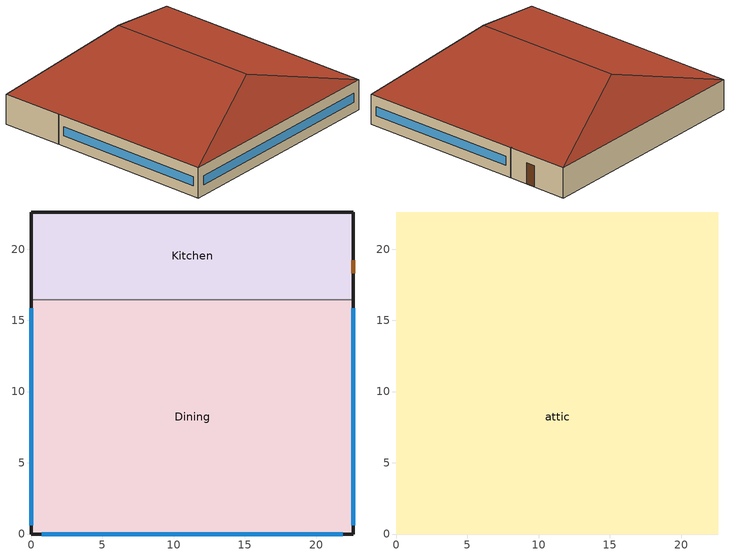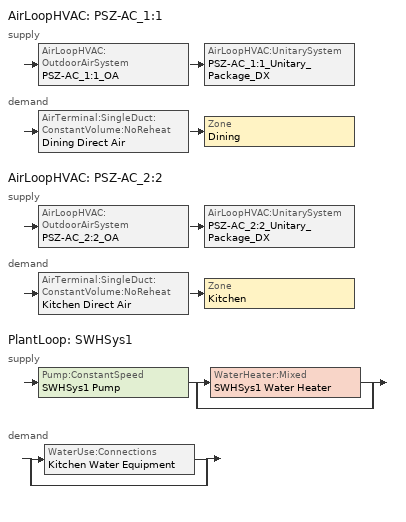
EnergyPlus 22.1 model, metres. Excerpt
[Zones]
Dining
 floor ground (Dining_Floor_Ffactor): 22.61,16.44 22.61,0 0,0 0,16.44 z0
 wall outside (nonres_ext_wall_grd): 0,16.44 0,0 22.61,0 22.61,16.44 z0:3.05
 wall to Kitchen (int_wall): 22.61,16.44 0,16.44 z0:3.05
 window (NonresWindow_U_0.362_SHGC_East_0.379): 22.61,0.6 22.61,15.84 z1.07:1.98
 window (NonresWindow_U_0.362_SHGC_South_0.379): 0.75,0 21.86,0 z1.07:1.98
 window (NonresWindow_U_0.362_SHGC_West_0.379): 0,15.84 0,0.6 z1.07:1.98
Kitchen
 floor ground (Kitchen_Floor_Ffactor): 22.61,22.61 22.61,16.44 0,16.44 0,22.61 z0
 wall outside (nonres_ext_wall_grd): 22.61,16.44 22.61,22.61 0,22.61 0,16.44 z0:3.05
 door (Swinging Door_con): 22.61,18.29 22.61,19.21 z0:2.13
attic
 floor to Dining (nonres_roof_floor): 0,0 0,16.44 22.61,16.44 22.61,0 z3.05
 floor to Kitchen (nonres_roof_floor): 22.61,22.61 22.61,16.44 0,16.44 0,22.61 z3.05
 roof outside (AtticRoofDeck): 0,0,3.05 22.61,0,3.05 11.3,3.77,6.82; 22.61,22.61,3.05 0,22.61,3.05 11.3,18.84,6.82; 0,22.61,3.05 0,0,3.05 11.3,3.77,6.82 11.3,18.84,6.82; 22.61,0,3.05 22.61,22.61,3.05 11.3,18.84,6.82 11.3,3.77,6.82
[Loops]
AirLoopHVAC 'PSZ-AC_1:1'
 supply: AirLoopHVAC:OutdoorAirSystem 'PSZ-AC_1:1_OA' > AirLoopHVAC:UnitarySystem 'PSZ-AC_1:1_Unitary_Package_DX'
 demand: AirTerminal:SingleDuct:ConstantVolume:NoReheat 'Dining Direct Air' > Zone 'Dining'
AirLoopHVAC 'PSZ-AC_2:2'
 supply: AirLoopHVAC:OutdoorAirSystem 'PSZ-AC_2:2_OA' > AirLoopHVAC:UnitarySystem 'PSZ-AC_2:2_Unitary_Package_DX'
 demand: AirTerminal:SingleDuct:ConstantVolume:NoReheat 'Kitchen Direct Air' > Zone 'Kitchen'
PlantLoop 'SWHSys1'
 supply: Pump:ConstantSpeed 'SWHSys1 Pump' > split
  | WaterHeater:Mixed 'SWHSys1 Water Heater'
  | bypass
 demand: split
  | WaterUse:Connections 'Kitchen Water Equipment'
  | bypass
[Building]
RestaurantSitDown: North Axis {deg}=0; Terrain=City; Loads Convergence Tolerance Value {W}=0.04; Temperature Convergence Tolerance Value {deltaC}=0.2; Solar Distribution=FullInteriorAndExterior; Maximum Number of Warmup Days=25; Minimum Number of Warmup Days=6
[Site:Location]
Site:Location=Denver-Aurora-Buckley.AFB_CO_USA WMO=724695; Latitude {N+ S-}=39.72; Longitude {W- E+}=-104.75; Time Zone Relative to GMT {GMT+/-}=-7; Elevation {m}=1726
[SizingPeriod:DesignDay] Day of Month=21; Dry-Bulb Temperature Range Modifier Type=DefaultMultipliers; Humidity Condition Type=Wetbulb; Barometric Pressure {Pa}=82237; Rain {Yes/No}=No; Snow on ground {Yes/No}=No; Daylight Savings Time Indicator=No
Name | Month | Day Type | Maximum Dry-Bulb Temperature {C} | Daily Dry-Bulb Temperature Range {C} | Wetbulb at Maximum Dry-Bulb {C} | Wind Speed {m/s} design conditions vs. traditional 6.71 m/s (15 mph) | Wind Direction {Degrees; N=0, S=180} | Solar Model Indicator | Clearness {0.0 to 1.1} | Wind Speed {m/s} design conditions vs. traditional 3.35 m/s (7mph) | ASHRAE Clear Sky Optical Depth for Beam Irradiance (taub) | ASHRAE Clear Sky Optical Depth for Diffuse Irradiance (taud)
Denver-Aurora-Buckley.AFB_CO_USA Ann Htg 99.6% Condns DB | 12 | WinterDesignDay | -17.9 | 0 | -17.9 | 2.5 | 180 | ASHRAEClearSky | 0
Denver-Aurora-Buckley.AFB_CO_USA Ann Clg .4% Condns DB=>MWB | 7 | SummerDesignDay | 33.9 | 14.8 | 15 |  | 30 | ASHRAETau |  | 3.6 | 0.423 | 2.02
[Site:WaterMainsTemperature]
Calculation Method=Correlation; Annual average outdoor air temperature {C}=9.95; Maximum difference in monthly average outdoor air temperatures {C}=23.7
[Site:GroundTemperature:FCfactorMethod]
January Ground Temperature {C}=7.1; February Ground Temperature {C}=3; March Ground Temperature {C}=-1; April Ground Temperature {C}=0.8; May Ground Temperature {C}=-0.2; June Ground Temperature {C}=4.8; July Ground Temperature {C}=6.1; August Ground Temperature {C}=13.7; September Ground Temperature {C}=22.2; October Ground Temperature {C}=22.7; November Ground Temperature {C}=21.7; December Ground Temperature {C}=18.5
[Material:NoMass]
Opaque Door panel_con: MediumRough, 0.475973, 0.9, 0.7, 0.7
Nonres_Roof_Insulation: MediumSmooth, 8.09839, 0.9, 0.7, 0.7
Nonres_Exterior_Wall_Insulation_grd: MediumSmooth, 1.58494, 0.9, 0.7, 0.7
[Construction]
Swinging Door_con: Opaque Door panel_con
InteriorFurnishings: Std Wood 6inch
AtticRoofDeck: F12 Asphalt shingles, G02 16mm plywood
int_wall: G01 13mm gypsum board, G01 13mm gypsum board
nonres_roof_floor: G01 16mm gypsum board, Nonres_Roof_Insulation
nonres_ext_wall_grd: F07 25mm stucco, G01 16mm gypsum board, Nonres_Exterior_Wall_Insulation_grd, G01 16mm gypsum board
NonresWindow_U_0.362_SHGC_South_0.379: Nonres Window Glazing Layer South
NonresWindow_U_0.362_SHGC_East_0.379: Nonres Window Glazing Layer East
NonresWindow_U_0.362_SHGC_West_0.379: Nonres Window Glazing Layer West
[Material]
Name | Roughness | Thickness {m} | Conductivity {W/m-K} | Density {kg/m3} | Specific Heat {J/kg-K} | Thermal Absorptance | Solar Absorptance | Visible Absorptance | Absorptance:Thermal | Absorptance:Solar | Absorptance:Visible
Std Wood 6inch | MediumSmooth | 0.15 | 0.12 | 540 | 1210 | 0.9 | 0.7 | 0.7
F07 25mm stucco | Smooth | 0.0254 | 0.72 | 1856 | 840 | 0.9 | 0.7 | 0.7
F12 Asphalt shingles | VeryRough | 0.0032 | 0.04 | 1120 | 1260 |  |  |  | 0.9 | 0.7
G01 13mm gypsum board | Smooth | 0.0127 | 0.16 | 800 | 1090 |  |  |  | 0.9 | 0.7 | 0.5
G01 16mm gypsum board | MediumSmooth | 0.0159 | 0.16 | 800 | 1090
G02 16mm plywood | Smooth | 0.0159 | 0.12 | 544 | 1210
[WindowMaterial:SimpleGlazingSystem] U-Factor {W/m2-K}=2.05553; Solar Heat Gain Coefficient=0.379; Visible Transmittance=0.4169
Nonres Window Glazing Layer South; Nonres Window Glazing Layer East; Nonres Window Glazing Layer West
[Construction:FfactorGroundFloor] F-Factor {W/m-K}=0.90012
Name | Area {m2} | PerimeterExposed {m}
Dining_Floor_Ffactor | 371.748 | 55.4941
Kitchen_Floor_Ffactor | 139.405 | 34.9407
[Zone] Type=1; Multiplier=1; Floor Area {m2}=autocalculate
Name | Ceiling Height {m} | Volume {m3} | Part of Total Floor Area
Dining | 3.0488 | 1133.39 | Yes
Kitchen | 3.0488 | 425.0187 | Yes
attic | -9999 | 856.2589 | No
[InternalMass] Construction=InteriorFurnishings
Name | Zone or ZoneList | Surface Area {m2}
Dining_InternalMass_1 | Dining | 743.4961
Kitchen_InternalMass_1 | Kitchen | 278.8105
[People] Number of People Schedule=BLDG_OCC_SCH; Fraction Radiant=0.3; Sensible Heat Fraction=AUTOCALCULATE; Activity Level Schedule=ACTIVITY_SCH; Enable ASHRAE 55 Comfort Warnings=No; Mean Radiant Temperature Calculation Type=ZoneAveraged; Work Efficiency Schedule=WORK_EFF_SCH; Clothing Insulation Calculation Method=ClothingInsulationSchedule; Clothing Insulation Schedule=CLOTHING_SCH; Air Velocity Schedule=AIR_VELO_SCH; Thermal Comfort Model 1 Type=FANGER
Name | Zone or ZoneList or Space or SpaceList | Number of People Calculation Method | Floor Area per Person {m2/person} | Number of People
Dining People | Dining | Area/Person | 1.327
Kitchen People | Kitchen | People |  | 7.5279
[Lights] Design Level Calculation Method=Watts/Area; Return Air Fraction=0; Fraction Radiant=0.7; Fraction Visible=0.2; Fraction Replaceable=1; Return Air Fraction Calculated from Plenum Temperature=No
Name | Zone or ZoneList or Space or SpaceList | Schedule | Watts per Zone Floor Area {W/m2}
Dining_Lights | Dining | ltg_sch_dining | 5.161959
Kitchen_Lights | Kitchen | ltg_sch_kitchen | 8.359092
[ElectricEquipment] Design Level Calculation Method=EquipmentLevel
Name | Zone or ZoneList or Space or SpaceList | Schedule | Design Level {W} | Fraction Latent | Fraction Radiant | Fraction Lost
Dining_MiscElec_Equip | Dining | BLDG_EQUIP_SCH | 22833.3 | 0.25 | 0.3 | 0
Kitchen_MiscElec_Equip | Kitchen | BLDG_EQUIP_SCH | 53277.7 | 0.25 | 0.3 | 0.2
Kitchen_Reach-in-Freezer | Kitchen | Always_on | 277.5 | 0 | 0.25 | 0
Kitchen_Reach-in-Refrigerator | Kitchen | Always_on | 313.3 | 0 | 0.25 | 0
[GasEquipment]
Kitchen_MiscGas_Equip: Zone or ZoneList or Space or SpaceList=Kitchen; Schedule=Rest_GAS_EQUIP_SCH; Design Level Calculation Method=EquipmentLevel; Design Level {W}=85624.8; Fraction Latent=0.1; Fraction Radiant=0.2; Fraction Lost=0.7
[Daylighting:Controls]
Dining_DaylCtrl: Zone or Space=Dining; Daylighting Method=SplitFlux; Availability Schedule=DaylightAvailSch; Lighting Control Type=Continuousoff; Minimum Input Power Fraction for Continuous or ContinuousOff Dimming Control=0.2; Minimum Light Output Fraction for Continuous or ContinuousOff Dimming Control=0.2; Number of Stepped Control Steps=3; Probability Lighting will be Reset When Needed in Manual Stepped Control=1; Glare Calculation Daylighting Reference Point=Dining_DaylRefPt1; Glare Calculation Azimuth Angle of View Direction Clockwise from Zone y-Axis {deg}=180; Maximum Allowable Discomfort Glare Index=22; Daylighting Reference Point 1=Dining_DaylRefPt1; Fraction of Lights Controlled by Reference Point 1=0.25; Illuminance Setpoint at Reference Point 1 {lux}=215; Daylighting Reference Point 2=Dining_DaylRefPt2; Fraction of Lights Controlled by Reference Point 2=0.25; Illuminance Setpoint at Reference Point 2 {lux}=215
[ZoneInfiltration:DesignFlowRate] Temperature Term Coefficient=0; Velocity Squared Term Coefficient=0
Name | Zone or ZoneList | Schedule | Design Flow Rate Calculation Method | Flow per Exterior Surface Area {m3/s-m2} | Constant Term Coefficient | Velocity Term Coefficient | Design Flow Rate {m3/s}
Dining_Infiltration | Dining | INFIL_SCH_PNNL | Flow/ExteriorWallArea | 0.00019935 | 0 | 0.224
Dining_Door_Infiltration | Dining | VESTIBULE_DOOR_INFIL_SCH | Flow/Zone |  | 1 | 0 | 0.389828
Kitchen_Infiltration | Kitchen | INFIL_SCH_PNNL | Flow/ExteriorWallArea | 0.00019935 | 0 | 0.224
attic_Infiltration | attic | ALWAYS_ON | Flow/Zone |  | 1 | 0 | 0.2378
[Exterior:Lights] Control Option=AstronomicalClock
Name | Schedule | Design Level {W}
Exterior_Lights_a | Exterior_lighting_schedule_a | 204.54
Exterior_Lights_b | Exterior_lighting_schedule_b_2016 | 1305.94
[Refrigeration:Case] Availability Schedule=ALWAYS_ON; Zone=Kitchen; Rated Ambient Temperature {C}=23.88; Rated Ambient Relative Humidity {percent}=55; Latent Case Credit Curve Type=CaseTemperatureMethod; Standard Case Lighting Power per Unit Length {W/m}=33; Case Lighting Schedule=walkin_occ_lght_SCH_2; Fraction of Lighting Energy to Case=1; Case Anti-Sweat Heater Power per Unit Length {W/m}=0; Minimum Anti-Sweat Heater Power per Unit Length {W/m}=0; Anti-Sweat Heater Control Type=None; Humidity at Zero Anti-Sweat Heater Energy {percent}=0; Case Height {m}=0; Defrost Energy Correction Curve Type=None
Name | Rated Total Cooling Capacity per Unit Length {W/m} | Rated Latent Heat Ratio | Rated Runtime Fraction | Case Length {m} | Case Operating Temperature {C} | Latent Case Credit Curve | Standard Case Fan Power per Unit Length {W/m} | Operating Case Fan Power per Unit Length {W/m} | Fraction of Anti-Sweat Heater Energy to Case | Case Defrost Power per Unit Length {W/m} | Case Defrost Type | Case Defrost Schedule | Case Defrost Drip-Down Schedule | Under Case HVAC Return Air Fraction | Refrigerated Case Restocking Schedule | Case Credit Fraction Schedule
Kitchen_Case:1_WALKINFREEZER | 688 | 0.1 | 0.4 | 2.44 | -23 | Kitchen_Case:1_WALKINFREEZERSingleShelfHorizontal_LatentEnergyMult | 21.1429 | 21.1429 | 0 | 820 | ELECTRIC | Kitchen_Case:1_WALKINFREEZER_CaseDefrost2aDaySched | Kitchen_Case:1_WALKINFREEZER_CaseDripDown2aDaySched | 0 | Kitchen_Case:1_WALKINFREEZER_WalkInStockingSched | Kitchen_Case:1_WALKINFREEZER_CaseCreditReduxSched
Kitchen_Case:2_SELFCONTAINEDDISPLAYCASE | 734 | 0.08 | 0.85 | 3.05 | 2 | Kitchen_Case:2_SELFCONTAINEDDISPLAYCASEMultiShelfVertical_LatentEnergyMult | 18.8571 | 18.8571 | 0.2 | 0 | NONE |  |  | 0.05 | Kitchen_Case:2_SELFCONTAINEDDISPLAYCASE_CaseStockingSched
[Refrigeration:CompressorRack] Heat Rejection Location=ZONE; Design Condenser Fan Power {W}=330; Condenser Type=AIRCOOLED
Name | Design Compressor Rack COP {W/W} | Compressor Rack COP Function of Temperature Curve | Condenser Fan Power Function of Temperature Curve | Refrigeration Case Name or WalkIn Name or CaseAndWalkInList
RACK1 | 2.51 | RACK1_RackCOPfTCurve | RACK1_RackCondFanCurve2 | Kitchen_Case:1_WALKINFREEZER
RACK2 | 7.29 | RACK2_RackCOPfTCurve |  | Kitchen_Case:2_SELFCONTAINEDDISPLAYCASE
[EnergyManagementSystem:Sensor]
Name | Output:Variable or Output:Meter | Output:Variable or Output:Meter Index Key
OAT_F | Site Outdoor Air Drybulb Temperature
Dining_LSr | Zone Lights Electricity Rate | Dining
Dining_Occ_Sensor | People Occupant Count | Dining People
Kitchen_LSr | Zone Lights Electricity Rate | Kitchen
Kitchen_Occ_Sensor | People Occupant Count | Kitchen People
[EnergyManagementSystem:InternalVariable] Internal Data Type=Zone Floor Area
Name | Internal Data Index Key
Dining_Area | Dining
Kitchen_Area | Kitchen
[EnergyManagementSystem:Actuator] Actuated Component Type=Lights; Actuated Component Control Type=Electricity Rate
Name | Actuated Component Unique
Dining_Light_Actuator | Dining_lights
Kitchen_Light_Actuator | Kitchen_lights
[EnergyManagementSystem:Program]
SET_Dining_Light_EMS_Program: SET Dining_LSr_IP=0.093*Dining_LSr/Dining_Area; IF (Dining_Occ_Sensor <= 0) && (Dining_LSr_IP >= 0.02); SET Dining_Light_Actuator = 0.02*Dining_Area/0.09290304; ELSE; SET Dining_Light_Actuator = NULL; ENDIF
SET_Kitchen_Light_EMS_Program: SET Kitchen_LSr_IP=0.093*Kitchen_LSr/Kitchen_Area; IF (Kitchen_Occ_Sensor <= 0) && (Kitchen_LSr_IP >= 0.02); SET Kitchen_Light_Actuator = 0.02*Kitchen_Area/0.09290304; ELSE; SET Kitchen_Light_Actuator = NULL; ENDIF
[EnergyManagementSystem:ProgramCallingManager]
SET_Dining_Light_EMS_Program_Prog_Manager: BeginTimestepBeforePredictor; SET_Dining_Light_EMS_Program
SET_Kitchen_Light_EMS_Program_Prog_Manager: BeginTimestepBeforePredictor; SET_Kitchen_Light_EMS_Program
[Sizing:Zone] Zone Cooling Design Supply Air Temperature Input Method=SupplyAirTemperature; Zone Cooling Design Supply Air Temperature {C}=12.8; Zone Heating Design Supply Air Temperature Input Method=SupplyAirTemperature; Zone Heating Design Supply Air Temperature {C}=40; Zone Cooling Design Supply Air Humidity Ratio {kg-H2O/kg-air}=0.007; Zone Heating Design Supply Air Humidity Ratio {kgWater/kgDryAir}=0.008; Cooling Design Air Flow Method=DesignDayWithLimit; Cooling Design Air Flow Rate {m3/s}=0; Cooling Minimum Air Flow Fraction=0; Heating Design Air Flow Method=DesignDay; Heating Design Air Flow Rate {m3/s}=0
Name | Design Specification Outdoor Air Object | Cooling Minimum Air Flow per Zone Floor Area {m3/s-m2} | Cooling Minimum Air Flow {m3/s}
Dining | SZ DSOA Dining | 0.0035814
Kitchen | SZ DSOA Kitchen |  | 1.217
[DesignSpecification:OutdoorAir]
Name | Outdoor Air Method | Outdoor Air Flow per Zone Floor Area {m3/s-m2} | Outdoor Air Flow per Zone {m3/s}
SZ DSOA Dining | Flow/Area | 0.0035814
SZ DSOA Kitchen | Maximum | 0.000800005 | 1.217
[ZoneControl:Thermostat] Control Type Schedule=Dual Zone Control Type Sched
Name | Zone or ZoneList | Control 1
Dining Thermostat | Dining | Dining Dual SP Control
Kitchen Thermostat | Kitchen | Kitchen Dual SP Control
[ThermostatSetpoint:DualSetpoint]
Name | Heating Setpoint Temperature Schedule | Cooling Setpoint Temperature Schedule
Dining Dual SP Control | HTGSETP_SCH_NO_OPTIMUM | CLGSETP_SCH_NO_OPTIMUM
Kitchen Dual SP Control | HTGSETP_KITCHEN_SCH_NO_OPTIMUM | CLGSETP_KITCHEN_SCH_NO_OPTIMUM
[Coil:Cooling:DX:MultiSpeed] Availability Schedule=Always_On; Condenser Type=AirCooled; Apply Part Load Fraction to Speeds Greater than 1=No; Apply Latent Degradation to Speeds Greater than 1=No; Maximum Outdoor Dry-Bulb Temperature for Crankcase Heater Operation {C}=10; Basin Heater Setpoint Temperature {C}=2; Fuel Type=Electricity; Number of Speeds=2; Speed 1 Rated Evaporator Fan Power Per Volume Flow Rate {W/(m3/s)}=0; Speed 1 Total Cooling Capacity Function of Temperature Curve=LgDX_CapFT; Speed 1 Total Cooling Capacity Function of Flow Fraction Curve=LgDX_CapFF; Speed 1 Energy Input Ratio Function of Temperature Curve=LgDX_EIRFT; Speed 1 Energy Input Ratio Function of Flow Fraction Curve=LgDX_EIRFF; Speed 1 Part Load Fraction Correlation Curve=LgDX_PLR; Speed 1 Rated Waste Heat Fraction of Power Input=0.2; Speed 1 Evaporative Condenser Effectiveness=0.9; Speed 2 Rated Evaporator Fan Power Per Volume Flow Rate {W/(m3/s)}=0; Speed 2 Total Cooling Capacity Function of Temperature Curve=LgDX_CapFT; Speed 2 Total Cooling Capacity Function of Flow Fraction Curve=LgDX_CapFF; Speed 2 Energy Input Ratio Function of Temperature Curve=LgDX_EIRFT; Speed 2 Energy Input Ratio Function of Flow Fraction Curve=LgDX_EIRFF; Speed 2 Part Load Fraction Correlation Curve=LgDX_PLR; Speed 2 Rated Waste Heat Fraction of Power Input=0.2; Speed 2 Evaporative Condenser Effectiveness=0.9
Name | Speed 1 Gross Rated Total Cooling Capacity {W} | Speed 1 Gross Rated Sensible Heat Ratio | Speed 1 Gross Rated Cooling COP {W/W} | Speed 1 Rated Air Flow Rate {m3/s} | Speed 2 Gross Rated Total Cooling Capacity {W} | Speed 2 Gross Rated Sensible Heat Ratio | Speed 2 Gross Rated Cooling COP {W/W} | Speed 2 Rated Air Flow Rate {m3/s}
PSZ-AC_1:1 Cooling Coil | 36269.5 | 0.80058 | 3.39929 | 2.71419 | 72539.03 | 0.80058 | 3.39929 | 4.07128
PSZ-AC_2:2 Cooling Coil | 17605.03 | 0.75801 | 3.79883 | 1.11855 | 35210.06 | 0.75801 | 3.79883 | 1.67783
[Coil:Heating:Fuel] Availability Schedule=Always_On; Fuel Type=NaturalGas; Burner Efficiency=0.8505; Nominal Capacity {W}=AUTOSIZE; Parasitic Electric Load {W}=0; Parasitic Fuel Load {W}=0
PSZ-AC_1:1 Heating Coil; PSZ-AC_2:2 Heating Coil
[Sizing:System] Type of Load to Size On=Sensible; Design Outdoor Air Flow Rate {m3/s}=AUTOSIZE; Central Heating Maximum System Air Flow Ratio=1; Preheat Design Temperature {C}=7; Preheat Design Humidity Ratio {kgWater/kgDryAir}=0.008; Precool Design Temperature {C}=12.8; Precool Design Humidity Ratio {kgWater/kgDryAir}=0.008; Central Cooling Design Supply Air Temperature {C}=12.8; Central Heating Design Supply Air Temperature {C}=40; Type of Zone Sum to Use=Coincident; 100% Outdoor Air in Cooling=No; 100% Outdoor Air in Heating=No; Central Cooling Design Supply Air Humidity Ratio {kgWater/kgDryAir}=0.007; Central Heating Design Supply Air Humidity Ratio {kgWater/kgDryAir}=0.008; Cooling Supply Air Flow Rate Method=DesignDay; Cooling Supply Air Flow Rate {m3/s}=0; Heating Supply Air Flow Rate Method=DesignDay; Heating Supply Air Flow Rate {m3/s}=0; System Outdoor Air Method=ZoneSum; Zone Maximum Outdoor Air Fraction=1; Cooling Design Capacity Method=CoolingDesignCapacity; Cooling Design Capacity {W}=autosize; Heating Design Capacity Method=HeatingDesignCapacity; Heating Design Capacity {W}=autosize; Central Cooling Capacity Control Method=OnOff
PSZ-AC_1:1; PSZ-AC_2:2
[AirTerminal:SingleDuct:ConstantVolume:NoReheat] Availability Schedule=Always_On; Maximum Air Flow Rate {m3/s}=AUTOSIZE
Dining Direct Air; Kitchen Direct Air
[Zone equipment]
Dining: Dining Exhaust Fan, Dining Direct Air
Kitchen: Kitchen Exhaust Fan, Kitchen Direct Air
[Fan:ZoneExhaust] Availability Schedule=Hours_of_operation
Name | Fan Total Efficiency | Pressure Rise {Pa} | Maximum Flow Rate {m3/s} | Balanced Exhaust Fraction Schedule
Dining Exhaust Fan | 1 | 0 | 1.33151
Kitchen Exhaust Fan | 0.385 | 124.5 | 2.54852 | Kitchen Exhaust Fan Balanced Exhaust Fraction Schedule
[Fan:SystemModel]
PSZ-AC_1:1_addAQ Fan: HVACOperationSchd, autosize, Discrete, 1, 1018.41, 0.917, 1, AUTOSIZE, TotalEfficiencyAndPressure, 0.59605, 1018.41, 2, 0.66, 0.4, 1, 1
PSZ-AC_2:2_addAQ Fan: HVACOperationSchd, autosize, Discrete, 1, 622.5, 0.895, 1, AUTOSIZE, TotalEfficiencyAndPressure, 0.58175, 622.5, 2, 0.66, 0.4, 1, 1
[AirLoopHVAC:UnitarySystem] Control Type=Load; Dehumidification Control Type=None; Availability Schedule=Always_On; Fan Placement=DrawThrough; Supply Air Fan Operating Mode Schedule=HVACOperationSchd; DX Heating Coil Sizing Ratio=1; Use DOAS DX Cooling Coil=No; Minimum Supply Air Temperature {C}=2; Latent Load Control=SensibleOnlyLoadControl; Cooling Supply Air Flow Rate Method=SupplyAirFlowRate; Cooling Supply Air Flow Rate {m3/s}=AUTOSIZE; Heating Supply Air Flow Rate Method=SupplyAirFlowRate; Heating Supply Air Flow Rate {m3/s}=AUTOSIZE; No Load Supply Air Flow Rate Method=SupplyAirFlowRate; No Load Supply Air Flow Rate {m3/s}=AUTOSIZE; Maximum Supply Air Temperature {C}=AUTOSIZE
Name | Controlling Zone or Thermostat Location | Supply Fan | Heating Coil | Cooling Coil | Design Specification Multispeed Object
PSZ-AC_1:1_Unitary_Package_DX | Dining | PSZ-AC_1:1_addAQ Fan | PSZ-AC_1:1 Heating Coil | PSZ-AC_1:1 Cooling Coil | PSZ-AC_1:1_Unitary_Package_DX_Perf
PSZ-AC_2:2_Unitary_Package_DX | Kitchen | PSZ-AC_2:2_addAQ Fan | PSZ-AC_2:2 Heating Coil | PSZ-AC_2:2 Cooling Coil | PSZ-AC_2:2_Unitary_Package_DX_Perf
[UnitarySystemPerformance:Multispeed]
PSZ-AC_1:1_Unitary_Package_DX_Perf; PSZ-AC_2:2_Unitary_Package_DX_Perf: 2, 2, No, 0.66, 0.66, 0.66, 1, 1
[Controller:OutdoorAir] Minimum Outdoor Air Flow Rate {m3/s}=AUTOSIZE; Maximum Outdoor Air Flow Rate {m3/s}=AUTOSIZE; Economizer Control Type=DifferentialDryBulb; Economizer Control Action Type=ModulateFlow; Lockout Type=LockoutWithHeating; Minimum Limit Type=FixedMinimum
Name | Minimum Outdoor Air Schedule | Maximum Fraction of Outdoor Air Schedule
PSZ-AC_1:1_OA_Controller | MinOA_MotorizedDamper_Sched | SZ_system_OA_Max_Frac_SCH
PSZ-AC_2:2_OA_Controller | MinOA_SDKitch_Sched
[AirLoopHVAC] Design Supply Air Flow Rate {m3/s}=AUTOSIZE
PSZ-AC_1:1; PSZ-AC_2:2
[AvailabilityManager:NightCycle] Applicability Schedule=Always_On; Fan Schedule=HVACOperationSchd; Control Type=CycleOnAny; Thermostat Tolerance {deltaC}=1; Cycling Run Time Control Type=FixedRunTime; Cycling Run Time {s}=1800
PSZ-AC_1:1 Availability Manager; PSZ-AC_2:2 Availability Manager
[SetpointManager:SingleZone:Heating] Control Variable=Temperature; Minimum Supply Air Temperature {C}=12.8; Maximum Supply Air Temperature {C}=40
Name | Control Zone | Setpoint Node or NodeList
SupAirTemp MngrDining - Htg | Dining | PSZ-AC_1:1 Supply Equipment Outlet Node
SupAirTemp MngrKitchen - Htg | Kitchen | PSZ-AC_2:2 Supply Equipment Outlet Node
[SetpointManager:SingleZone:Cooling] Control Variable=Temperature; Minimum Supply Air Temperature {C}=12.8; Maximum Supply Air Temperature {C}=99
Name | Control Zone | Setpoint Node or NodeList
SupAirTemp MngrDining - Clg | Dining | PSZ-AC_1:1 Zone Equipment Inlet Node
SupAirTemp MngrKitchen - Clg | Kitchen | PSZ-AC_2:2 Zone Equipment Inlet Node
[SetpointManager:MixedAir] Control Variable=Temperature
Name | Setpoint Node or NodeList
PSZ-AC_1:1_OAMixed Air Temp Manager | PSZ-AC_1:1 Mixed Air Outlet
PSZ-AC_1:1_CoolC SAT Manager | PSZ-AC_1:1 Cooling Coil Outlet
PSZ-AC_1:1_HeatC MixedAir Manager | PSZ-AC_1:1 Heating Coil Outlet
PSZ-AC_2:2_OAMixed Air Temp Manager | PSZ-AC_2:2 Mixed Air Outlet
PSZ-AC_2:2_CoolC SAT Manager | PSZ-AC_2:2 Cooling Coil Outlet
PSZ-AC_2:2_HeatC MixedAir Manager | PSZ-AC_2:2 Heating Coil Outlet
[WaterHeater:Mixed] Deadband Temperature Difference {deltaC}=2; Maximum Temperature Limit {C}=82.2222; Heater Control Type=Cycle; Off Cycle Parasitic Heat Fraction to Tank=0; Ambient Temperature Zone=KITCHEN
Name | Tank Volume {m3} | Setpoint Temperature Schedule | Heater Maximum Capacity {W} | Heater Fuel Type | Heater Thermal Efficiency | Off Cycle Parasitic Fuel Consumption Rate {W} | Off Cycle Parasitic Fuel Type | On Cycle Parasitic Fuel Consumption Rate {W} | On Cycle Parasitic Fuel Type | Ambient Temperature Indicator | Off Cycle Loss Coefficient to Ambient Temperature {W/K} | On Cycle Loss Coefficient to Ambient Temperature {W/K} | Use Side Effectiveness | Source Side Effectiveness | Use Side Design Flow Rate {m3/s} | Source Side Design Flow Rate {m3/s} | Indirect Water Heating Recovery Time {hr} | Heater Minimum Capacity {W} | Peak Use Flow Rate {m3/s} | Use Flow Rate Fraction Schedule | Cold Water Supply Temperature Schedule
SWHSys1 Water Heater | 0.757082 | SWHSys1 Water Heater Setpoint Temperature Schedule Name | 58614.21 | NATURALGAS | 0.95 | 803.228 | NATURALGAS | 803.228 | NATURALGAS | zone | 9.64329 | 9.64329 | 1 | 1 | AUTOSIZE | AUTOSIZE | 1.5
SWH Booster E Water Heater | 0.0227125 | Booster Water Setpoint Temp Schedule | 8000 | Electricity | 1 |  | Electricity |  |  | Zone | 1.05316 | 1.05316 |  |  |  |  |  | 0 | 8.391e-05 | BLDG_SWH_SCH | Booster Water Inlet Temp Schedule
[Sizing:Plant]
SWHSys1: Loop Type=Heating; Design Loop Exit Temperature {C}=60; Loop Design Temperature Difference {deltaC}=5
[PlantLoop]
SWHSys1: Fluid Type=WATER; Plant Equipment Operation Scheme=SWHSys1 Loop Operation Scheme List; Maximum Loop Temperature {C}=60; Minimum Loop Temperature {C}=10; Maximum Loop Flow Rate {m3/s}=AUTOSIZE; Minimum Loop Flow Rate {m3/s}=0; Plant Loop Volume {m3}=AUTOSIZE; Load Distribution Scheme=Optimal
[Pump:ConstantSpeed]
SWHSys1 Pump: Design Flow Rate {m3/s}=autosize; Design Pump Head {Pa}=29891; Design Power Consumption {W}=AUTOSIZE; Motor Efficiency=0.3; Fraction of Motor Inefficiencies to Fluid Stream=0; Pump Control Type=Intermittent
[PlantEquipmentList]
SWHSys1 Equipment List: SWHSys1 Water Heater
[PlantEquipmentOperation:HeatingLoad]
SWHSys1 Operation Scheme: Load Range 1 Lower Limit {W}=0; Load Range 1 Upper Limit {W}=1000000000000000; Range 1 Equipment List=SWHSys1 Equipment List
[PlantEquipmentOperationSchemes]
SWHSys1 Loop Operation Scheme List: Control Scheme 1=SWHSys1 Operation Scheme; Control Scheme 1 Schedule=PlantOnSched
[SetpointManager:Scheduled]
SWHSys1 Loop Setpoint Manager: Control Variable=Temperature; Schedule=SWHSys1-Loop-Temp-Schedule; Setpoint Node or NodeList=SWHSys1 Supply Outlet Node
[WaterUse:Equipment]
Kitchen Water Equipment: Peak Flow Rate {m3/s}=0.00013985; Flow Rate Fraction Schedule=BLDG_SWH_SCH; Target Temperature Schedule=Kitchen Water Equipment Temp Sched; Hot Water Supply Temperature Schedule=Kitchen Water Equipment Hot Supply Temp Sched; Zone=Kitchen; Sensible Fraction Schedule=Kitchen Water Equipment Sensible fract sched; Latent Fraction Schedule=Kitchen Water Equipment Latent fract sched
[WaterUse:Connections]
Kitchen Water Equipment: Water Use Equipment 1=Kitchen Water Equipment
[SCHEDULE:COMPACT]
ltg_sch_dining: Through: 12/31, For: SummerDesignDay, Until: 24:00, 1, For: WinterDesignDay, Until: 24:00, 0, For: Weekdays, Until: 5:00, 0.14241, Until: 6:00, 0.18988, Until: 8:00, 0.37975, Until: 10:00, 0.56963, Until: 22:00, 0.85444, Until: 23:00, 0.47469, Until: 24:00, 0.28481, For: Saturday, Until: 1:00, 0.18988, Until: 6:00, 0.14241, Until: 8:00, 0.28481, Until: 10:00, 0.56963, Until: 17:00, 0.75951, Until: 22:00, 0.85444, Until: 23:00, 0.47469, Until: 24:00, 0.28481, For: AllOtherDays, Until: 1:00, 0.18988, Until: 6:00, 0.14241, Until: 8:00, 0.28481, Until: 10:00, 0.47469, Until: 16:00, 0.66457, Until: 22:00, 0.56963, Until: 23:00, 0.47469, Until: 24:00, 0.28481
ltg_sch_kitchen: Through: 12/31, For: SummerDesignDay, Until: 24:00, 1, For: WinterDesignDay, Until: 24:00, 0, For: Weekdays, Until: 5:00, 0.12273, Until: 6:00, 0.16364, Until: 8:00, 0.32728, Until: 10:00, 0.49091, Until: 22:00, 0.73637, Until: 23:00, 0.4091, Until: 24:00, 0.24546, For: Saturday, Until: 1:00, 0.16364, Until: 6:00, 0.12273, Until: 8:00, 0.24546, Until: 10:00, 0.49091, Until: 17:00, 0.65455, Until: 22:00, 0.73637, Until: 23:00, 0.4091, Until: 24:00, 0.24546, For: AllOtherDays, Until: 1:00, 0.16364, Until: 6:00, 0.12273, Until: 8:00, 0.24546, Until: 10:00, 0.4091, Until: 16:00, 0.57273, Until: 22:00, 0.49091, Until: 23:00, 0.4091, Until: 24:00, 0.24546
[Schedule:Compact]
BLDG_EQUIP_SCH: Through: 12/31, For: Weekdays Saturday, Until: 01:00, 0.0298304, Until: 02:00, 0.0198869, Until: 03:00, 0.0298304, Until: 04:00, 0.0198869, Until: 05:00, 0.0497173, Until: 06:00, 0.119867, Until: 07:00, 0.129856, Until: 08:00, 0.149834, Until: 09:00, 0.179801, Until: 10:00, 0.209767, Until: 11:00, 0.259712, Until: 12:00, 0.289679, Until: 13:00, 0.269701, Until: 14:00, 0.249723, Until: 15:00, 0.229745, Until: 16:00, 0.229745, Until: 17:00, 0.259712, Until: 18:00, 0.259712, Until: 19:00, 0.239734, Until: 20:00, 0.219756, Until: 21:00, 0.199778, Until: 22:00, 0.179801, Until: 23:00, 0.0899003, Until: 24:00, 0.0298304, For: SummerDesignDay, Until: 24:00, 0.29, For: WinterDesignDay, Until: 24:00, 0, For: Sunday Holidays AllOtherDays, Until: 01:00, 0.0298304, Until: 02:00, 0.0198869, Until: 03:00, 0.0298304, Until: 04:00, 0.0198869, Until: 05:00, 0.0497173, Until: 06:00, 0.119322, Until: 07:00, 0.129856, Until: 08:00, 0.149834, Until: 09:00, 0.179801, Until: 10:00, 0.209767, Until: 11:00, 0.259712, Until: 12:00, 0.289679, Until: 13:00, 0.269701, Until: 14:00, 0.249723, Until: 15:00, 0.229745, Until: 16:00, 0.229745, Until: 17:00, 0.259712, Until: 18:00, 0.259712, Until: 19:00, 0.239734, Until: 20:00, 0.219756, Until: 21:00, 0.199778, Until: 22:00, 0.179801, Until: 23:00, 0.0899003, Until: 24:00, 0.0299668
Rest_GAS_EQUIP_SCH: Through: 12/31, For: Weekdays Saturday, Until: 01:00, 0.03, Until: 02:00, 0.02, Until: 03:00, 0.03, Until: 04:00, 0.02, Until: 05:00, 0.05, Until: 06:00, 0.12, Until: 07:00, 0.13, Until: 08:00, 0.15, Until: 09:00, 0.18, Until: 10:00, 0.21, Until: 11:00, 0.26, Until: 12:00, 0.29, Until: 13:00, 0.27, Until: 14:00, 0.25, Until: 15:00, 0.23, Until: 16:00, 0.23, Until: 17:00, 0.26, Until: 18:00, 0.26, Until: 19:00, 0.24, Until: 20:00, 0.22, Until: 21:00, 0.2, Until: 22:00, 0.18, Until: 23:00, 0.09, Until: 24:00, 0.03, For: SummerDesignDay, Until: 24:00, 0.29, For: WinterDesignDay, Until: 24:00, 0, For: Sunday Holidays AllOtherDays, Until: 01:00, 0.03, Until: 02:00, 0.02, Until: 03:00, 0.03, Until: 04:00, 0.02, Until: 05:00, 0.05, Until: 06:00, 0.12, Until: 07:00, 0.13, Until: 08:00, 0.15, Until: 09:00, 0.18, Until: 10:00, 0.21, Until: 11:00, 0.26, Until: 12:00, 0.29, Until: 13:00, 0.27, Until: 14:00, 0.25, Until: 15:00, 0.23, Until: 16:00, 0.23, Until: 17:00, 0.26, Until: 18:00, 0.26, Until: 19:00, 0.24, Until: 20:00, 0.22, Until: 21:00, 0.2, Until: 22:00, 0.18, Until: 23:00, 0.09, Until: 24:00, 0.03
BLDG_OCC_SCH: Through: 12/31, For: Weekdays, Until: 01:00, 0.05, Until: 05:00, 0, Until: 06:00, 0.05, Until: 07:00, 0.1, Until: 10:00, 0.4, Until: 11:00, 0.2, Until: 12:00, 0.5, Until: 13:00, 0.8, Until: 14:00, 0.7, Until: 15:00, 0.4, Until: 16:00, 0.2, Until: 17:00, 0.25, Until: 18:00, 0.5, Until: 21:00, 0.8, Until: 22:00, 0.5, Until: 23:00, 0.35, Until: 24:00, 0.2, For: SummerDesignDay, Until: 24:00, 1, For: WinterDesignDay, Until: 24:00, 0, For: Saturday, Until: 01:00, 0.05, Until: 06:00, 0, Until: 07:00, 0.05, Until: 09:00, 0.5, Until: 10:00, 0.4, Until: 11:00, 0.2, Until: 12:00, 0.45, Until: 14:00, 0.5, Until: 15:00, 0.35, Until: 18:00, 0.3, Until: 19:00, 0.7, Until: 20:00, 0.9, Until: 21:00, 0.7, Until: 22:00, 0.65, Until: 23:00, 0.55, Until: 24:00, 0.35, For: Sunday Holidays AllOtherDays, Until: 01:00, 0.05, Until: 06:00, 0, Until: 07:00, 0.05, Until: 09:00, 0.5, Until: 11:00, 0.2, Until: 12:00, 0.3, Until: 14:00, 0.5, Until: 15:00, 0.3, Until: 16:00, 0.2, Until: 17:00, 0.25, Until: 18:00, 0.35, Until: 19:00, 0.55, Until: 20:00, 0.65, Until: 21:00, 0.7, Until: 22:00, 0.35, Until: 24:00, 0.2
INFIL_SCH_PNNL: Through: 12/31, For: Weekdays, Until: 05:00, 1, Until: 24:00, 0.25, For: Saturday, Until: 05:00, 1, Until: 24:00, 0.25, For: WinterDesignDay SummerDesignDay, Until: 24:00, 1, For: Sunday Holidays AllOtherDays, Until: 05:00, 1, Until: 24:00, 0.25
VESTIBULE_DOOR_INFIL_SCH: Through: 12/31, For: Weekdays, Until: 06:00, 0, Until: 07:00, 0.131, Until: 10:00, 0.445, Until: 11:00, 0.241, Until: 12:00, 0.542, Until: 13:00, 0.821, Until: 14:00, 0.73, Until: 15:00, 0.445, Until: 16:00, 0.241, Until: 17:00, 0.345, Until: 18:00, 0.542, Until: 21:00, 0.821, Until: 22:00, 0.542, Until: 23:00, 0.345, Until: 24:00, 0.241, For: SummerDesignDay, Until: 24:00, 1, For: WinterDesignDay, Until: 24:00, 0, For: Saturday, Until: 06:00, 0, Until: 07:00, 0.131, Until: 09:00, 0.542, Until: 10:00, 0.445, Until: 11:00, 0.241, Until: 12:00, 0.445, Until: 14:00, 0.542, Until: 15:00, 0.445, Until: 18:00, 0.345, Until: 19:00, 0.73, Until: 20:00, 0.911, Until: 21:00, 0.73, Until: 22:00, 0.637, Until: 23:00, 0.542, Until: 24:00, 0.345, For: Sunday Holidays AllOtherDays, Until: 06:00, 0, Until: 07:00, 0.131, Until: 09:00, 0.542, Until: 11:00, 0.241, Until: 12:00, 0.345, Until: 14:00, 0.542, Until: 15:00, 0.345, Until: 16:00, 0.241, Until: 17:00, 0.345, Until: 18:00, 0.445, Until: 19:00, 0.542, Until: 20:00, 0.637, Until: 21:00, 0.73, Until: 22:00, 0.445, Until: 24:00, 0.241
Booster Water Inlet Temp Schedule: THROUGH: 12/31, FOR: AllDays, UNTIL: 24:00, 60
Booster Water Setpoint Temp Schedule: THROUGH: 12/31, FOR: AllDays, UNTIL: 24:00, 82.22
BLDG_SWH_SCH: Through: 12/31, For: Weekdays SummerDesignDay, Until: 01:00, 0.2, Until: 06:00, 0, Until: 07:00, 0.15, Until: 08:00, 0.6, Until: 09:00, 0.55, Until: 10:00, 0.45, Until: 11:00, 0.4, Until: 12:00, 0.45, Until: 13:00, 0.4, Until: 14:00, 0.35, Until: 17:00, 0.3, Until: 18:00, 0.4, Until: 19:00, 0.55, Until: 20:00, 0.6, Until: 21:00, 0.5, Until: 22:00, 0.55, Until: 23:00, 0.45, Until: 24:00, 0.25, For: Saturday WinterDesignDay, Until: 01:00, 0.2, Until: 06:00, 0, Until: 09:00, 0.15, Until: 10:00, 0.5, Until: 11:00, 0.45, Until: 13:00, 0.5, Until: 14:00, 0.45, Until: 16:00, 0.4, Until: 17:00, 0.35, Until: 18:00, 0.4, Until: 20:00, 0.55, Until: 21:00, 0.5, Until: 22:00, 0.55, Until: 23:00, 0.4, Until: 24:00, 0.3, For: Sunday Holidays AllOtherDays, Until: 01:00, 0.25, Until: 06:00, 0, Until: 10:00, 0.15, Until: 12:00, 0.5, Until: 14:00, 0.4, Until: 17:00, 0.3, Until: 18:00, 0.4, Until: 20:00, 0.5, Until: 21:00, 0.4, Until: 22:00, 0.5, Until: 23:00, 0.4, Until: 24:00, 0.2
Hours_of_operation; HVACOperationSchd: Through: 12/31, For: Weekday SummerDesignDay, Until: 01:00, 1, Until: 05:00, 0, Until: 24:00, 1, For: Saturday WinterDesignDay, Until: 01:00, 1, Until: 05:00, 0, Until: 24:00, 1, For: Sunday Holidays AllOtherDays, Until: 01:00, 1, Until: 05:00, 0, Until: 24:00, 1
PlantOnSched; ALWAYS_ON: Through: 12/31, For: AllDays, Until: 24:00, 1
HTGSETP_SCH_NO_OPTIMUM: Through: 12/31, For: Weekdays, Until: 04:00, 15.6, Until: 05:00, 21, Until: 06:00, 21, Until: 24:00, 21, For: SummerDesignDay, Until: 24:00, 15.6, For: WinterDesignDay, Until: 24:00, 21, For: Saturday, Until: 04:00, 15.6, Until: 05:00, 21, Until: 06:00, 21, Until: 24:00, 21, For: Sunday Holidays AllOtherDays, Until: 04:00, 15.6, Until: 05:00, 21, Until: 06:00, 21, Until: 24:00, 21
CLGSETP_SCH_NO_OPTIMUM: Through: 12/31, For: SummerDesignDay, Until: 05:00, 30, Until: 06:00, 26, Until: 24:00, 24, For: Weekdays, Until: 04:00, 30, Until: 05:00, 24, Until: 06:00, 24, Until: 24:00, 24, For: Saturday, Until: 04:00, 30, Until: 05:00, 24, Until: 06:00, 24, Until: 24:00, 24, For: WinterDesignDay, Until: 24:00, 30, For: Sunday Holidays AllOtherDays, Until: 04:00, 30, Until: 05:00, 24, Until: 06:00, 24, Until: 24:00, 24
HTGSETP_KITCHEN_SCH_NO_OPTIMUM: Through: 12/31, For: Weekdays, Until: 01:00, 19, Until: 04:00, 15.6, Until: 05:00, 19, Until: 06:00, 19, Until: 24:00, 19, For: SummerDesignDay, Until: 24:00, 15.6, For: WinterDesignDay, Until: 24:00, 19, For: Saturday, Until: 01:00, 19, Until: 04:00, 15.6, Until: 05:00, 19, Until: 06:00, 19, Until: 24:00, 19, For: Sunday Holidays AllOtherDays, Until: 01:00, 19, Until: 04:00, 15.6, Until: 05:00, 19, Until: 06:00, 19, Until: 24:00, 19
CLGSETP_KITCHEN_SCH_NO_OPTIMUM: Through: 12/31, For: SummerDesignDay, Until: 01:00, 26, Until: 05:00, 30, Until: 06:00, 28, Until: 24:00, 26, For: Weekdays, Until: 01:00, 26, Until: 04:00, 30, Until: 05:00, 26, Until: 06:00, 26, Until: 24:00, 26, For: Saturday, Until: 01:00, 26, Until: 04:00, 30, Until: 05:00, 26, Until: 06:00, 26, Until: 24:00, 26, For: WinterDesignDay, Until: 24:00, 30, For: Sunday Holidays AllOtherDays, Until: 01:00, 26, Until: 04:00, 30, Until: 05:00, 26, Until: 06:00, 26, Until: 24:00, 26
MinOA_MotorizedDamper_Sched: Through: 12/31, For: Weekdays SummerDesignDay, Until: 01:00, 1, Until: 06:00, 0, Until: 24:00, 1, For: Saturday, Until: 01:00, 1, Until: 06:00, 0, Until: 24:00, 1, For: WinterDesignDay, Until: 24:00, 1, For: Sunday Holidays AllOtherDays, Until: 01:00, 1, Until: 06:00, 0, Until: 24:00, 1
MinOA_SDKitch_Sched: Through: 12/31, For: Weekdays SummerDesignDay, Until: 06:00, 0, Until: 24:00, 1, For: Saturday, Until: 06:00, 0, Until: 24:00, 1, For: WinterDesignDay, Until: 24:00, 1, For: Sunday Holidays AllOtherDays, Until:06:00, 0, Until: 24:00, 1
Dual Zone Control Type Sched: Through: 12/31, For: AllDays, Until: 24:00, 4
ACTIVITY_SCH: Through: 12/31, For: AllDays, Until: 24:00, 120
WORK_EFF_SCH: Through: 12/31, For: AllDays, Until: 24:00, 0
AIR_VELO_SCH; Kitchen Water Equipment Sensible fract sched: Through: 12/31, For: AllDays, Until: 24:00, 0.2
CLOTHING_SCH: Through: 04/30, For: AllDays, Until: 24:00, 1, Through: 09/30, For: AllDays, Until: 24:00, 0.5, Through: 12/31, For: AllDays, Until: 24:00, 1
Kitchen Water Equipment Latent fract sched: Through: 12/31, For: AllDays, Until: 24:00, 0.05
Kitchen Water Equipment Temp Sched; SWHSys1-Loop-Temp-Schedule; SWHSys1 Water Heater Setpoint Temperature Schedule Name: Through: 12/31, For: AllDays, Until: 24:00, 60
Kitchen Water Equipment Hot Supply Temp Sched: Through: 12/31, For: AllDays, Until: 24:00, 55
Kitchen_Case:1_WALKINFREEZER_CaseDefrost2aDaySched: Through: 12/31, For:AllDays, Interpolate:Average, Until: 11:00, 0, Until: 11:20, 1, Until: 23:00, 0, Until: 23:20, 1, Until: 24:00, 0
Kitchen_Case:1_WALKINFREEZER_CaseDripDown2aDaySched: Through: 12/31, For:AllDays, Interpolate:Average, Until: 11:00, 0, Until: 11:30, 1, Until: 23:00, 0, Until: 23:30, 1, Until: 24:00, 0
Kitchen_Case:1_WALKINFREEZER_WalkInStockingSched: Through: 12/31, For: Tuesday Friday, Until: 4:00, 0, Until: 5:00, 725, Until: 6:00, 417, Until: 7:00, 290, Until: 24:00, 0, For: AllOtherDays, Until: 4:00, 0, Until: 5:00, 125, Until: 6:00, 117, Until: 7:00, 90, Until: 19:00, 0, Until: 20:00, 125, Until: 21:00, 117, Until: 22:00, 90, Until: 24:00, 0
Kitchen_Case:1_WALKINFREEZER_CaseCreditReduxSched: Through: 12/31, For:AllDays, Interpolate:No, Until: 7:00, 0.2, Until: 21:00, 0.4, Until: 24:00, 0.2
Kitchen_Case:2_SELFCONTAINEDDISPLAYCASE_CaseStockingSched: Through: 12/31, For:AllDays, Until: 6:00, 0, Until: 7:00, 50, Until: 9:00, 70, Until: 10:00, 80, Until: 11:00, 70, Until: 13:00, 50, Until: 14:00, 80, Until: 15:00, 90, Until: 16:00, 80, Until: 24:00, 0
walkin_occ_lght_SCH_2: Through: 12/31, For: Weekday, Until: 5:00, 0.15, Until: 6:00, 0.104, Until: 8:00, 0.208, Until: 10:00, 0.312, Until: 22:00, 0.468, Until: 23:00, 0.26, Until: 24:00, 0.156, For: Saturday, Until: 1:00, 0.2, Until: 6:00, 0.15, Until: 8:00, 0.156, Until: 10:00, 0.312, Until: 17:00, 0.416, Until: 22:00, 0.468, Until: 23:00, 0.26, Until: 24:00, 0.156, For: SummerDesignDay, Until: 24:00, 1, For: WinterDesignDay, Until: 24:00, 0, For: Sunday Holidays AllOtherDays, Until: 1:00, 0.2, Until: 6:00, 0.15, Until: 8:00, 0.156, Until: 10:00, 0.26, Until: 16:00, 0.364, Until: 22:00, 0.312, Until: 23:00, 0.26, Until: 24:00, 0.156
Exterior_lighting_schedule_a: Through:12/31, For:AllDays, Until: 01:00, 1, Until: 06:00, 0, Until: 24:00, 1
Exterior_lighting_schedule_b_2016: Through:12/31, For:AllDays, Until: 06:00, 0.5, Until: 24:00, 1
DaylightAvailSch: Through: 12/31, For: SummerDesignDay WinterDesignDay, Until: 24:00, 0, For: AllOtherDays, Until: 24:00, 1
Kitchen Exhaust Fan Balanced Exhaust Fraction Schedule: Through: 12/31, For: Weekday SummerDesignDay, Until: 01:00, 0.522466, Until: 05:00, 0, Until: 24:00, 0.522466, For: Saturday WinterDesignDay, Until: 01:00, 0.522466, Until: 05:00, 0, Until: 24:00, 0.522466, For: Sunday Holidays AllOtherDays, Until: 01:00, 0.522466, Until: 05:00, 0, Until: 24:00, 0.522466
[Schedule:Constant]
SZ_system_OA_Max_Frac_SCH: Fraction, 0.75
[Curve:Quadratic]
Name | Coefficient1 Constant | Coefficient2 x | Coefficient3 x**2 | Minimum Value of x | Maximum Value of x
RACK1_RackCOPfTCurve | 1.7603 | -0.0377 | 0.0004 | 10 | 35
RACK1_RackCondFanCurve2 | 0 | 0.0286 | 0 | 0 | 35
RACK2_RackCOPfTCurve | 1 | 0 | 0 | 0 | 50
LgDX_CapFF | 0.77136 | 0.34053 | -0.11088 | 0.75918 | 1.13877
LgDX_EIRFF | 1.2055 | -0.32953 | 0.12308 | 0.75918 | 1.13877
LgDX_PLR | 0.771 | 0.229 | 0 | 0 | 1
[Curve:Cubic] Minimum Value of x=-35; Maximum Value of x=20
Name | Coefficient1 Constant | Coefficient2 x | Coefficient3 x**2 | Coefficient4 x**3
Kitchen_Case:1_WALKINFREEZERSingleShelfHorizontal_LatentEnergyMult | 0.0236 | 0.0006 | 0 | 0
Kitchen_Case:2_SELFCONTAINEDDISPLAYCASEMultiShelfVertical_LatentEnergyMult | 0.0265263 | 0.00107803 | 6.02558e-05 | 1.23732e-06
[Curve:Biquadratic] Minimum Value of x=17; Maximum Value of x=22; Minimum Value of y=29; Maximum Value of y=46
Name | Coefficient1 Constant | Coefficient2 x | Coefficient3 x**2 | Coefficient4 y | Coefficient5 y**2 | Coefficient6 x*y
LgDX_CapFT | 0.42415 | 0.04426 | -0.00042 | 0.00333 | -0.00008 | -0.00021
LgDX_EIRFT | 1.23649 | -0.02431 | 0.00057 | -0.01434 | 0.00063 | -0.00038
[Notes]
The DOE Prototype Building Models were developed by Pacific Northwest National Laboratory (PNNL), under contract with the U.S.
Department of Energy (DOE).  These building models were derived from DOE's Commercial Reference Building Models with modifications
based on input from the ASHRAE Standard 90.1 committee, the Advanced Energy Design Guide series, and building industry experts. The
prototypes models were developed to quantify energy saving impacts from newly published editions of ASHRAE Standard 90.1, 189.1, IECC,
and other energy codes and standards.  The basic building descriptions can be found in the Scorecards posted at www.energycodes.gov
website. The recommended citation of the prototype models is
DOE and PNNL. 2023. Commercial Prototype Building Models, Richland, WA, Pacific Northwest National Laboratory. Available at https://www.energycodes.gov/development/commercial/prototype_models.
Detailed descriptions of the prototype model development and addenda modeling strategies can be found in the following  reports:
Maddox D.E., J. Zhang, Y. Xie, W. Xu, X. Liu, S. Wang, and M.I. Rosenberg. 2022. Energy and Energy Cost Savings Analysis of the 2021 IECC
for Commercial Buildings. PNNL-32816. Richland, WA: Pacific Northwest National Laboratory.
Zhang J., M.I. Rosenberg, J. Lerond, Y. Xie, C. Chandrasekharan Nambiar, Y. Chen, and R. Hart, et al. 2021. Energy Savings Analysis:
ANSI/ASHRAE/IES Standard 90.1-2019. PNNL-31488. Richland, WA: Pacific Northwest National Laboratory.
Zhang, J., Y. Chen, Y. Xie, M. Rosenberg, R. Hart. Energy and Energy Cost Savings Analysis of the 2018 IECC for Commercial Buildings.
2018. PNNL-28125. Richland, WA: Pacific Northwest National Laboratory.
DOE. 2017. Energy Savings Analysis: ANSI/ASHRAE/IES Standard 90.1-2016. Prepared by Athalye, R.A, M.A. Halverson, M.I. Rosenberg, B. Liu,
J. Zhang, R. Hart, V.V. Mendon, S. Goel, Y. Chen, Y. Xie, and M. Zhao, Richland, WA, Pacific Northwest National Laboratory. https://www.energycodes.gov/sites/default/files/documents/02202018_Standard_90.1-2016_Determination_TSD.pdf.
Zhang, J., Y. Xie, R.A. Athalye, J. Zhuge, M. Rosenberg, R. Hart, and B. Liu. Energy and Energy Cost Savings Analysis of the 2015 IECC
for Commercial Buildings. 2015. PNNL-24269 Rev. 1. Richland, WA: Pacific Northwest National
Laboratory. https://www.energycodes.gov/sites/default/files/documents/2015_IECC_Commercial_Analysis.pdf.
Halverson M.A., M.I. Rosenberg, W. Wang, J. Zhang, V.V. Mendon, R.A. Athalye, Y. Xie, R. Hart, S. Goel, 2014. ANSI/ASHRAE/IES Standard
90.1-2013 Determination of Energy Savings: Quantitative Analysis, PNNL-23479. Richland, WA: Pacific Northwest National Laboratory. https://www.energycodes.gov/sites/default/files/documents/901-2013_finalCommercialDeterminationQuantitativeAnalysis_TSD_0.pdf.
Goel S., R.A. Athalye, W. Wang, J. Zhang, M.I. Rosenberg, Y. Xie, and R. Hart, et al. 2014. Enhancements to ASHRAE Standard 90.1
Prototype Building Models. PNNL-23269. Richland, WA: Pacific Northwest National Laboratory. https://www.pnnl.gov/main/publications/external/technical_reports/PNNL-23269.pdf.
Zhang J., R.A. Athalye, R. Hart, M.I. Rosenberg, Y. Xie, S. Goel, and V.V. Mendon, et al. 2013. Energy and Energy Cost Savings Analysis
of the IECC for Commercial Buildings. PNNL-22760. Richland, WA: Pacific Northwest National Laboratory. http://www.pnnl.gov/main/publications/external/technical_reports/PNNL-22760.pdf.
Thornton B.A., M.I. Rosenberg, E.E. Richman, W. Wang, Y. Xie, J. Zhang, H. Cho, VV Mendon, R.A. Athalye, and B. Liu. 2011. Achieving
the 30% Goal: Energy and Cost Savings Analysis of ASHRAE Standard 90.1-2010. PNNL-20405. Richland, WA: Pacific Northwest National
Laboratory.  https://www.energycodes.gov/sites/default/files/documents/BECP_Energy_Cost_Savings_STD2010_May2011_v00.pdf.
WeatherFile:  USA_CO_Denver-Aurora-Buckley.AFB.724695_TMY3.epw
GPARM parameters as input:
Case = ASHRAE901_RestaurantSitDown_STD2022_Denver
AnalysisPurpose = ProgressIndicator
AnalysisCodeName = ASHRAE901
AnalysisAmendment = NoneAmend
AnalysisPrototype = RestaurantSitDown
AnalysisScope = National
AnalysisState = National
AnalysisCity = USA_CO_Denver
AnalysisCustomFlag = Default
hvac_autogen = Default
roof_solar_absorp = 0.7
sidelighting_control = yes_AY
economizer = NoEconomizer
skip_economizer_control = No
damper_sch = MinOA_MotorizedDamper_Sched
exterior_lights_watts = 0
exterior_lights_watts_a = 204.54
exterior_lights_watts_b = 1305.94
door_infil = 0.389828222
door_infil_sched = VESTIBULE_DOOR_INFIL_SCH
economizer_lockout = LockoutWithHeating
KitExh_Reduce_10pct = Yes
BLDG_EQUIP_SCH = BLDG_EQUIP_SCH_ADV
STD189_overhang = no
ext_lgt_sch = Exterior_Lgt_ALWAYS_ON
LTG_SCH_SET = LTG_SET_STD2013
freezer_power = 277.5
refrigerator_power = 313.3
HTGSETP_SCH = HTGSETP_SCH_NO_OPTIMUM
CLGSETP_SCH = CLGSETP_SCH_NO_OPTIMUM
HTGSETP_KITCHEN_SCH = HTGSETP_KITCHEN_SCH_NO_OPTIMUM
CLGSETP_KITCHEN_SCH = CLGSETP_KITCHEN_SCH_NO_OPTIMUM
swh_et_booster = 1
swh_ua_booster = 1.05315929589012
pipe_heat_loss = 947.76
evap_fan_power_case1 = 21.1428571428571
evap_fan_power_case2 = 18.8571428571429
walkin_lighting_sch = walkin_occ_lght_SCH_2
fan_total_eff = 0.385
skip_EMSprogram = no
